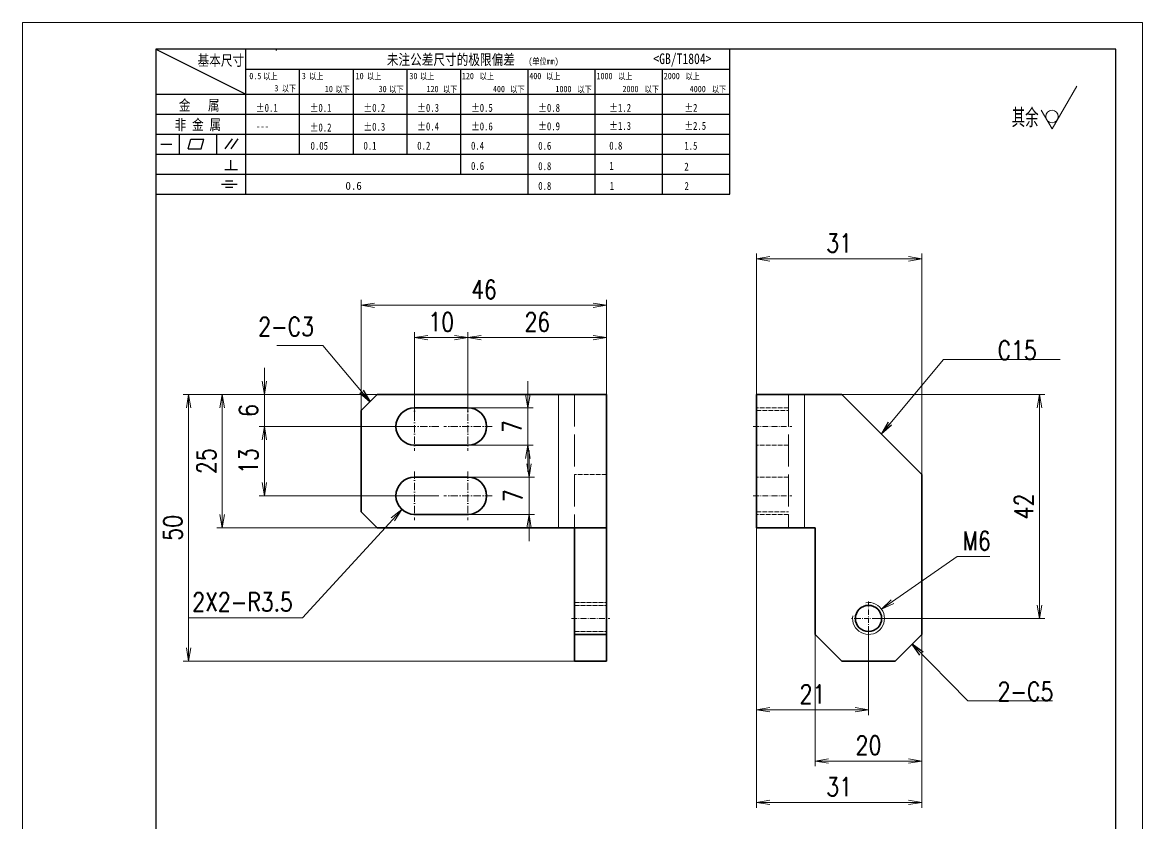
# Model space of a CAD drawing. Header units: millimetres. Extents: x -135448 to 104182, y -50696 to 70200.
# Drawn here: x -135447.8 to -135237.8, y 69343.3 to 69493.5 of the extents above; entities that cross this region are included whole.
import ezdxf

# ---------------------------------------------------------------- set-up
doc = ezdxf.new("R2010")
doc.units = ezdxf.units.MM
doc.header["$LTSCALE"] = 0.5
for name, pattern in [('AM_ISO02W050x2', [3.75, 3, -0.75]), ('AM_ISO08W050x2', [9, 6, -0.75, 1.5, -0.75]), ('DASHDOT', [18.5, 12, -3, 0.5, -3]), ('DASHED', [15, 12, -3]), ('DOT2', [0.125, 0, -0.125])]:
    doc.linetypes.add(name, pattern=pattern)
for name, color, linetype, lineweight in [('中心线', 2, 'AM_ISO08W050x2', 18), ('图框', 7, 'Continuous', 18), ('标注线', 3, 'Continuous', 18), ('虚线', 1, 'AM_ISO02W050x2', 18)]:
    doc.layers.add(name, color=color, linetype=linetype, lineweight=lineweight)
doc.layers.add('图\\M+19E79\\M+195B6\\M+18E9A', color=7, linetype='Continuous')
doc.layers.add('打印-禁用', color=7, linetype='Continuous', lineweight=15, plot=False)
doc.styles.add('DIM', font='romans.shx', dxfattribs={"width": 0.8, "bigfont": 'bigfont.shx'})
doc.styles.add('国标', font='simfang.ttf', dxfattribs={"width": 0.8})
doc.styles.add('机械长仿宋', font='gbenor.shx', dxfattribs={"height": 1, "bigfont": 'gbcbig.shx'})
doc.dimstyles.new('DEH 1-1', dxfattribs={"dimtxt": 3.5, "dimasz": 2.5, "dimexe": 1, "dimexo": 0.625, "dimgap": 1.2, "dimtad": 1, "dimtoh": 1, "dimdsep": 46, "dimtxsty": 'DIM', "dimblk": 'OPEN', "dimcen": 0, "dimclrd": 8, "dimclre": 8, "dimclrt": 2, "dimazin": 2, "dimtfac": 0.5, "dimtmove": 0, "dimatfit": 3, "dimldrblk": 'OPEN', "dimfxl": 0, "dimtolj": 2, "dimlwd": 18, "dimlwe": 18, "dimarcsym": 0})
doc.dimstyles.new('DEH 1-1$0', dxfattribs={"dimtxt": 3.5, "dimasz": 2.5, "dimexe": 1, "dimexo": 0.625, "dimgap": 1.2, "dimtad": 1, "dimzin": 9, "dimdsep": 46, "dimtxsty": 'DIM', "dimblk": 'OPEN', "dimcen": 0, "dimclrd": 8, "dimclre": 8, "dimclrt": 2, "dimazin": 2, "dimtfac": 0.5, "dimtmove": 0, "dimatfit": 3, "dimldrblk": 'OPEN', "dimfxl": 0, "dimtolj": 2, "dimlwd": 18, "dimlwe": 18, "dimarcsym": 0})
doc.dimstyles.new('DEH 1-1$3', dxfattribs={"dimtxt": 3.5, "dimasz": 2.5, "dimexe": 1, "dimexo": 0.625, "dimgap": 1.2, "dimtad": 1, "dimtoh": 1, "dimdsep": 46, "dimtxsty": 'DIM', "dimblk": 'OPEN', "dimcen": 0, "dimclrd": 8, "dimclre": 8, "dimclrt": 2, "dimazin": 2, "dimtfac": 0.5, "dimtofl": 0, "dimtmove": 0, "dimatfit": 3, "dimldrblk": 'OPEN', "dimfxl": 0, "dimtolj": 2, "dimlwd": 18, "dimlwe": 18, "dimarcsym": 0})
doc.dimstyles.new('DEH 1-1$4', dxfattribs={"dimtxt": 3.5, "dimasz": 2.5, "dimexe": 1, "dimexo": 0.625, "dimgap": 1.2, "dimtad": 1, "dimtoh": 1, "dimdsep": 46, "dimtxsty": 'DIM', "dimblk": 'OPEN', "dimcen": 0, "dimclrd": 8, "dimclre": 8, "dimclrt": 2, "dimazin": 2, "dimtfac": 0.5, "dimtofl": 0, "dimtmove": 0, "dimatfit": 3, "dimldrblk": 'OPEN', "dimfxl": 0, "dimtolj": 2, "dimlwd": 18, "dimlwe": 18, "dimarcsym": 0})

# ---------------------------------------------------------------- blocks, each defined once
blk = doc.blocks.new('GZDEH零件A4图框V01版')
at = {"layer": '图\\M+19E79\\M+195B6\\M+18E9A', "linetype": 'Continuous'}
for p, q in [((25, 292), (25, 13.5)), ((205, 292), (25, 292)), ((205, 13.5), (205, 292))]:
    blk.add_line(p, q, dxfattribs=at)
at = {"layer": '图\\M+19E79\\M+195B6\\M+18E9A', "color": 9}
for p, q in [((25, 292), (41.88, 283.54)), ((41.88, 264.79), (41.88, 292)), ((47.66, 291.75), (47.66, 292)), ((132.6, 264.79), (132.6, 292)), ((41.88, 288.22), (132.6, 288.22)), ((51.96, 272.29), (51.96, 288.22)), ((62.04, 272.29), (62.04, 288.22)), ((72.12, 272.29), (72.12, 288.22)), ((82.2, 268.54), (82.2, 288.22)), ((94.8, 264.79), (94.8, 288.22)), ((107.4, 264.79), (107.4, 288.22)), ((120, 264.79), (120, 288.22)), ((25, 283.54), (132.6, 283.54)), ((25, 279.79), (132.6, 279.79)), ((25, 276.04), (132.6, 276.04)), ((29.43, 272.34), (29.43, 276.04)), ((36.42, 272.34), (36.42, 276.04)), ((38.03, 273.3), (39.36, 275.16)), ((39.11, 273.3), (40.45, 275.16)), ((25.94, 274.19), (28, 274.19)), ((31.1, 273.3), (31.58, 275.09)), ((31.1, 273.3), (33.51, 273.3)), ((31.58, 275.09), (33.99, 275.09)), ((33.51, 273.3), (33.99, 275.09)), ((25, 272.29), (132.6, 272.29)), ((39.09, 269.41), (39.09, 271.18)), ((37.93, 269.41), (40.32, 269.41)), ((25, 268.54), (132.6, 268.54)), ((38.08, 267.29), (39.43, 267.29)), ((25, 264.79), (132.6, 264.79)), ((37.3, 266.69), (40.28, 266.69)), ((38.08, 266.09), (39.44, 266.09))]:
    blk.add_line(p, q, dxfattribs=at)
at = {"layer": '打印-禁用', "linetype": 'Continuous'}
for p, q in [((0, 297), (0, 0)), ((210, 297), (0, 297)), ((210, 297), (210, 0))]:
    blk.add_line(p, q, dxfattribs=at)
at = {"layer": '图\\M+19E79\\M+195B6\\M+18E9A', "color": 9, "style": '国标', "width": 0.8}
for s, height, p in [('基本尺寸', 2, (32.84, 288.88)), ('未注公差尺寸的极限偏差', 2, (68.32, 289.02)), ('<GB/T1804>', 2, (118.29, 289.19)), ('30', 1.2, (72.55, 286.35)), ('金   属', 2, (29.33, 280.48)), ('±0.1', 1.5, (43.78, 280.23)), ('±0.1', 1.5, (53.86, 280.23)), ('±0.2', 1.5, (63.94, 280.23)), ('±0.3', 1.5, (74.02, 280.23)), ('±0.5', 1.5, (84.1, 280.23)), ('±0.8', 1.5, (96.7, 280.23)), ('±1.2', 1.5, (110.02, 280.23)), ('±2', 1.5, (124.09, 280.23)), ('非 金 属', 2, (28.53, 276.82)), ('---', 1.5, (43.78, 276.81)), ('±0.2', 1.5, (53.86, 276.54)), ('±0.3', 1.5, (63.94, 276.69)), ('±0.4', 1.5, (74.02, 276.75)), ('±0.6', 1.5, (84.1, 276.75)), ('±0.9', 1.5, (96.7, 276.78)), ('±1.3', 1.5, (110.02, 276.84)), ('±2.5', 1.5, (124.09, 276.85)), ('0.1', 1.5, (63.94, 273.12)), ('0.2', 1.5, (74.02, 273.13)), ('0.4', 1.5, (84.1, 273.13)), ('0.6', 1.5, (96.7, 273.11)), ('0.8', 1.5, (110.02, 273.13)), ('1.5', 1.5, (124.09, 273.12)), ('0.6', 1.5, (84.1, 269.33)), ('0.8', 1.5, (96.7, 269.3)), ('1', 1.5, (110.02, 269.34)), ('2', 1.5, (124.09, 269.2)), ('0.8', 1.5, (96.7, 265.59)), ('1', 1.5, (110.1, 265.6)), ('2', 1.5, (124.13, 265.57))]:
    blk.add_text(s, height=height, dxfattribs=at).set_placement(p)
at = {"layer": '图\\M+19E79\\M+195B6\\M+18E9A', "color": 9, "lineweight": 15, "style": '国标', "width": 0.8}
for s, p in [('0.5', (42.54, 286.35)), ('以上', (45.15, 286.3)), ('3', (52.39, 286.35)), ('以上', (53.76, 286.3)), ('10', (62.47, 286.35)), ('以上', (64.6, 286.3)), ('以上', (74.53, 286.3)), ('120', (82.39, 286.35)), ('以上', (85.72, 286.3)), ('400', (95.03, 286.35)), ('以上', (98.19, 286.3)), ('1000', (107.63, 286.35)), ('以上', (111.67, 286.3)), ('2000', (120.23, 286.35)), ('以上', (124.31, 286.3)), ('3', (47.24, 284.06)), ('以下', (48.61, 284.01)), ('10', (56.7, 283.92)), ('以下', (58.69, 283.87)), ('30', (66.78, 283.92)), ('以下', (68.77, 283.87)), ('120', (75.77, 283.92)), ('以下', (78.85, 283.87)), ('400', (88.21, 283.92)), ('以下', (91.45, 283.87)), ('1000', (99.92, 283.92)), ('以下', (104.05, 283.87)), ('2000', (112.5, 283.92)), ('以下', (116.65, 283.87)), ('4000', (125.1, 283.92)), ('以下', (129.25, 283.87))]:
    blk.add_text(s, height=1.2, dxfattribs=at).set_placement(p)
at = {"layer": '图\\M+19E79\\M+195B6\\M+18E9A', "color": 9, "lineweight": 13, "style": '国标'}
blk.add_text('0.6', height=1.5, dxfattribs=at).set_placement((60.56, 265.61))
at = {"layer": '图\\M+19E79\\M+195B6\\M+18E9A', "color": 9, "lineweight": 15, "insert": (94.85, 290.31), "char_height": 1.2, "width": 8.7957, "attachment_point": 1, "style": '国标'}
blk.add_mtext('(单位mm)', dxfattribs=at)
at = {"layer": '图\\M+19E79\\M+195B6\\M+18E9A', "color": 9, "insert": (54.02, 273.09), "char_height": 1.5, "width": 5.1982, "attachment_point": 7, "style": '国标'}
blk.add_mtext('0.05', dxfattribs=at)
blk = doc.blocks.new('DEH A4')
at = {"layer": '图框'}
blk.add_blockref('GZDEH零件A4图框V01版', (0, 0), dxfattribs=at)
blk = doc.blocks.new('FINISHER_NON')
at = {"layer": '标注线'}
for p, q in [((0, 0), (4.62, 8)), ((-2.02, 3.5), (0, 0))]:
    blk.add_line(p, q, dxfattribs=at)
blk.add_circle((0, 2.33), 1.17, dxfattribs=at)
blk = doc.blocks.new('其余不去材料')
at = {"layer": '标注线'}
blk.add_blockref('FINISHER_NON', (0, 0), dxfattribs=at)
at = {"layer": '标注线', "color": 7, "linetype": 'DOT2', "style": '机械长仿宋'}
blk.add_text('其余', height=3.5, dxfattribs=at).set_placement((-7.56, 0.3))
blk = doc.blocks.new('_Open')
at = {"color": 0, "linetype": 'ByBlock', "lineweight": -2}
for p, q in [((-1, 0.167), (0, 0)), ((-1, -0.167), (0, 0)), ((0, 0), (-1, 0))]:
    blk.add_line(p, q, dxfattribs=at)
blk = doc.blocks.new('*D20')
at = {"layer": 'Defpoints', "color": 0, "transparency": 16777216}
for p in [(-135338.28, 69440.5), (-135384.28, 69417.23), (-135338.28, 69417.23)]:
    blk.add_point(p, dxfattribs=at)
at = {"layer": '标注线', "color": 8, "lineweight": 18, "transparency": 16777216}
for p, q in [((-135384.28, 69417.86), (-135384.28, 69441.5)), ((-135338.28, 69417.86), (-135338.28, 69441.5)), ((-135381.78, 69440.5), (-135340.78, 69440.5))]:
    blk.add_line(p, q, dxfattribs=at)
at = {"layer": '标注线', "color": 8, "lineweight": 18, "transparency": 16777216, "xscale": 2.5, "yscale": 2.5, "zscale": 2.5, "rotation": 180}
blk.add_blockref('_Open', (-135384.28, 69440.5), dxfattribs=at)
at = {"layer": '标注线', "color": 8, "lineweight": 18, "transparency": 16777216, "xscale": 2.5, "yscale": 2.5, "zscale": 2.5}
blk.add_blockref('_Open', (-135338.28, 69440.5), dxfattribs=at)
at = {"layer": '标注线', "color": 2, "transparency": 16777216, "insert": (-135361.28, 69443.45), "char_height": 3.5, "attachment_point": 5, "style": 'DIM'}
blk.add_mtext('\\A2;46', dxfattribs=at)
blk = doc.blocks.new('*D21')
at = {"layer": 'Defpoints', "color": 0, "transparency": 16777216}
for p in [(-135378.21, 69423.77), (-135416.65, 69373.77), (-135342.32, 69373.77)]:
    blk.add_point(p, dxfattribs=at)
at = {"layer": '标注线', "color": 8, "lineweight": 18, "transparency": 16777216}
for p, q in [((-135378.84, 69423.77), (-135417.65, 69423.77)), ((-135416.65, 69421.27), (-135416.65, 69376.27)), ((-135342.94, 69373.77), (-135417.65, 69373.77))]:
    blk.add_line(p, q, dxfattribs=at)
at = {"layer": '标注线', "color": 8, "lineweight": 18, "transparency": 16777216, "xscale": 2.5, "yscale": 2.5, "zscale": 2.5}
for p, rotation in [((-135416.65, 69423.77), 90), ((-135416.65, 69373.77), 270)]:
    blk.add_blockref('_Open', p, dxfattribs=dict(at, rotation=rotation))
at = {"layer": '标注线', "color": 2, "transparency": 16777216, "insert": (-135419.6, 69398.77), "char_height": 3.5, "attachment_point": 5, "rotation": 90, "style": 'DIM'}
blk.add_mtext('\\A2;50', dxfattribs=at)
blk = doc.blocks.new('*D22')
at = {"layer": 'Defpoints', "color": 0, "transparency": 16777216}
for p in [(-135390.97, 69423.77), (-135410.36, 69398.77), (-135378.85, 69398.77)]:
    blk.add_point(p, dxfattribs=at)
at = {"layer": '标注线', "color": 8, "lineweight": 18, "transparency": 16777216}
for p, q in [((-135391.6, 69423.77), (-135411.36, 69423.77)), ((-135410.36, 69421.27), (-135410.36, 69401.27)), ((-135379.47, 69398.77), (-135411.36, 69398.77))]:
    blk.add_line(p, q, dxfattribs=at)
at = {"layer": '标注线', "color": 8, "lineweight": 18, "transparency": 16777216, "xscale": 2.5, "yscale": 2.5, "zscale": 2.5}
for p, rotation in [((-135410.36, 69423.77), 90), ((-135410.36, 69398.77), 270)]:
    blk.add_blockref('_Open', p, dxfattribs=dict(at, rotation=rotation))
at = {"layer": '标注线', "color": 2, "transparency": 16777216, "insert": (-135413.31, 69411.27), "char_height": 3.5, "attachment_point": 5, "rotation": 90, "style": 'DIM'}
blk.add_mtext('\\A2;25', dxfattribs=at)
blk = doc.blocks.new('*D23')
at = {"layer": 'Defpoints', "color": 0, "transparency": 16777216}
for p in [(-135402.45, 69423.77), (-135391.6, 69423.77), (-135374.28, 69417.77)]:
    blk.add_point(p, dxfattribs=at)
at = {"layer": '标注线', "color": 8, "lineweight": 18, "transparency": 16777216}
for p, q in [((-135402.45, 69426.27), (-135402.45, 69428.77)), ((-135392.22, 69423.77), (-135403.45, 69423.77)), ((-135402.45, 69417.77), (-135402.45, 69423.77)), ((-135374.91, 69417.77), (-135403.45, 69417.77)), ((-135402.45, 69415.27), (-135402.45, 69412.77))]:
    blk.add_line(p, q, dxfattribs=at)
at = {"layer": '标注线', "color": 8, "lineweight": 18, "transparency": 16777216, "xscale": 2.5, "yscale": 2.5, "zscale": 2.5}
for p, rotation in [((-135402.45, 69423.77), 270), ((-135402.45, 69417.77), 90)]:
    blk.add_blockref('_Open', p, dxfattribs=dict(at, rotation=rotation))
at = {"layer": '标注线', "color": 2, "transparency": 16777216, "insert": (-135405.4, 69420.77), "char_height": 3.5, "attachment_point": 5, "rotation": 90, "style": 'DIM'}
blk.add_mtext('\\A2;6', dxfattribs=at)
blk = doc.blocks.new('*D24')
at = {"layer": 'Defpoints', "color": 0, "transparency": 16777216}
for p in [(-135401.23, 69417.77), (-135402.45, 69404.77), (-135369.73, 69404.77)]:
    blk.add_point(p, dxfattribs=at)
at = {"layer": '标注线', "color": 8, "lineweight": 18, "transparency": 16777216}
for p, q in [((-135401.86, 69417.77), (-135403.45, 69417.77)), ((-135402.45, 69415.27), (-135402.45, 69407.27)), ((-135370.36, 69404.77), (-135403.45, 69404.77))]:
    blk.add_line(p, q, dxfattribs=at)
at = {"layer": '标注线', "color": 8, "lineweight": 18, "transparency": 16777216, "xscale": 2.5, "yscale": 2.5, "zscale": 2.5}
for p, rotation in [((-135402.45, 69417.77), 90), ((-135402.45, 69404.77), 270)]:
    blk.add_blockref('_Open', p, dxfattribs=dict(at, rotation=rotation))
at = {"layer": '标注线', "color": 2, "transparency": 16777216, "insert": (-135405.4, 69411.27), "char_height": 3.5, "attachment_point": 5, "rotation": 90, "style": 'DIM'}
blk.add_mtext('\\A2;13', dxfattribs=at)
blk = doc.blocks.new('*D25')
at = {"layer": 'Defpoints', "color": 0, "transparency": 16777216}
for p in [(-135338.28, 69434.43), (-135338.28, 69429.8), (-135364.28, 69419.78)]:
    blk.add_point(p, dxfattribs=at)
at = {"layer": '标注线', "color": 8, "lineweight": 18, "transparency": 16777216}
for p, q in [((-135364.28, 69420.4), (-135364.28, 69435.43)), ((-135361.78, 69434.43), (-135340.78, 69434.43)), ((-135338.28, 69430.43), (-135338.28, 69435.43))]:
    blk.add_line(p, q, dxfattribs=at)
at = {"layer": '标注线', "color": 8, "lineweight": 18, "transparency": 16777216, "xscale": 2.5, "yscale": 2.5, "zscale": 2.5, "rotation": 180}
blk.add_blockref('_Open', (-135364.28, 69434.43), dxfattribs=at)
at = {"layer": '标注线', "color": 8, "lineweight": 18, "transparency": 16777216, "xscale": 2.5, "yscale": 2.5, "zscale": 2.5}
blk.add_blockref('_Open', (-135338.28, 69434.43), dxfattribs=at)
at = {"layer": '标注线', "color": 2, "transparency": 16777216, "insert": (-135351.28, 69437.38), "char_height": 3.5, "attachment_point": 5, "style": 'DIM'}
blk.add_mtext('\\A2;26', dxfattribs=at)
blk = doc.blocks.new('*D26')
at = {"layer": 'Defpoints', "color": 0, "transparency": 16777216}
for p in [(-135374.28, 69434.43), (-135364.28, 69429.58), (-135374.28, 69419.11)]:
    blk.add_point(p, dxfattribs=at)
at = {"layer": '标注线', "color": 8, "lineweight": 18, "transparency": 16777216}
for p, q in [((-135374.28, 69419.74), (-135374.28, 69435.43)), ((-135366.78, 69434.43), (-135371.78, 69434.43)), ((-135364.28, 69430.21), (-135364.28, 69435.43))]:
    blk.add_line(p, q, dxfattribs=at)
at = {"layer": '标注线', "color": 8, "lineweight": 18, "transparency": 16777216, "xscale": 2.5, "yscale": 2.5, "zscale": 2.5, "rotation": 180}
blk.add_blockref('_Open', (-135374.28, 69434.43), dxfattribs=at)
at = {"layer": '标注线', "color": 8, "lineweight": 18, "transparency": 16777216, "xscale": 2.5, "yscale": 2.5, "zscale": 2.5}
blk.add_blockref('_Open', (-135364.28, 69434.43), dxfattribs=at)
at = {"layer": '标注线', "color": 2, "transparency": 16777216, "insert": (-135369.28, 69437.38), "char_height": 3.5, "attachment_point": 5, "style": 'DIM'}
blk.add_mtext('\\A2;10', dxfattribs=at)
blk = doc.blocks.new('*D27')
at = {"layer": 'Defpoints', "color": 0, "transparency": 16777216}
for p in [(-135367.27, 69421.27), (-135367.27, 69414.27), (-135353.05, 69414.27)]:
    blk.add_point(p, dxfattribs=at)
at = {"layer": '标注线', "color": 8, "lineweight": 18, "transparency": 16777216}
for p, q in [((-135353.05, 69423.77), (-135353.05, 69426.27)), ((-135366.65, 69421.27), (-135352.05, 69421.27)), ((-135353.05, 69421.27), (-135353.05, 69414.27)), ((-135366.65, 69414.27), (-135352.05, 69414.27)), ((-135353.05, 69411.77), (-135353.05, 69409.27))]:
    blk.add_line(p, q, dxfattribs=at)
at = {"layer": '标注线', "color": 8, "lineweight": 18, "transparency": 16777216, "xscale": 2.5, "yscale": 2.5, "zscale": 2.5}
for p, rotation in [((-135353.05, 69421.27), 270), ((-135353.05, 69414.27), 90)]:
    blk.add_blockref('_Open', p, dxfattribs=dict(at, rotation=rotation))
at = {"layer": '标注线', "color": 2, "transparency": 16777216, "insert": (-135356, 69417.77), "char_height": 3.5, "attachment_point": 5, "rotation": 90, "style": 'DIM'}
blk.add_mtext('\\A2;7', dxfattribs=at)
blk = doc.blocks.new('*D28')
at = {"layer": 'Defpoints', "color": 0, "transparency": 16777216}
for p in [(-135368.93, 69408.27), (-135368.93, 69401.27), (-135352.83, 69401.27)]:
    blk.add_point(p, dxfattribs=at)
at = {"layer": '标注线', "color": 8, "lineweight": 18, "transparency": 16777216}
for p, q in [((-135352.83, 69410.77), (-135352.83, 69413.27)), ((-135368.3, 69408.27), (-135351.83, 69408.27)), ((-135352.83, 69408.27), (-135352.83, 69401.27)), ((-135368.3, 69401.27), (-135351.83, 69401.27)), ((-135352.83, 69398.77), (-135352.83, 69396.27))]:
    blk.add_line(p, q, dxfattribs=at)
at = {"layer": '标注线', "color": 8, "lineweight": 18, "transparency": 16777216, "xscale": 2.5, "yscale": 2.5, "zscale": 2.5}
for p, rotation in [((-135352.83, 69408.27), 270), ((-135352.83, 69401.27), 90)]:
    blk.add_blockref('_Open', p, dxfattribs=dict(at, rotation=rotation))
at = {"layer": '标注线', "color": 2, "transparency": 16777216, "insert": (-135355.78, 69404.77), "char_height": 3.5, "attachment_point": 5, "rotation": 90, "style": 'DIM'}
blk.add_mtext('\\A2;7', dxfattribs=at)
blk = doc.blocks.new('*D29')
at = {"layer": 'Defpoints', "color": 0, "transparency": 16777216}
for p in [(-135374.28, 69404.77), (-135376.65, 69402.19)]:
    blk.add_point(p, dxfattribs=at)
at = {"layer": '标注线', "color": 8, "lineweight": 18, "transparency": 16777216}
for p, q in [((-135395.27, 69381.91), (-135378.34, 69400.35)), ((-135416.61, 69381.91), (-135395.27, 69381.91))]:
    blk.add_line(p, q, dxfattribs=at)
at = {"layer": '标注线', "color": 8, "lineweight": 18, "transparency": 16777216, "xscale": 2.5, "yscale": 2.5, "zscale": 2.5, "rotation": 47.43857824584007}
blk.add_blockref('_Open', (-135376.65, 69402.19), dxfattribs=at)
at = {"layer": '标注线', "color": 2, "transparency": 16777216, "insert": (-135406.54, 69384.86), "char_height": 3.5, "attachment_point": 5, "style": 'DIM'}
blk.add_mtext('\\A2;{\\Fromans,bigfont|c134;2X2-}R3.5', dxfattribs=at)
blk = doc.blocks.new('*D30')
at = {"layer": 'Defpoints', "color": 0, "transparency": 16777216}
for p in [(-135279.19, 69449.21), (-135310.19, 69421.27), (-135279.19, 69404.43)]:
    blk.add_point(p, dxfattribs=at)
at = {"layer": '标注线', "color": 8, "lineweight": 18, "transparency": 16777216}
for p, q in [((-135310.19, 69421.9), (-135310.19, 69450.21)), ((-135307.69, 69449.21), (-135281.69, 69449.21)), ((-135279.19, 69405.06), (-135279.19, 69450.21))]:
    blk.add_line(p, q, dxfattribs=at)
at = {"layer": '标注线', "color": 8, "lineweight": 18, "transparency": 16777216, "xscale": 2.5, "yscale": 2.5, "zscale": 2.5, "rotation": 180}
blk.add_blockref('_Open', (-135310.19, 69449.21), dxfattribs=at)
at = {"layer": '标注线', "color": 8, "lineweight": 18, "transparency": 16777216, "xscale": 2.5, "yscale": 2.5, "zscale": 2.5}
blk.add_blockref('_Open', (-135279.19, 69449.21), dxfattribs=at)
at = {"layer": '标注线', "color": 2, "transparency": 16777216, "insert": (-135294.69, 69452.16), "char_height": 3.5, "attachment_point": 5, "style": 'DIM'}
blk.add_mtext('\\A2;31', dxfattribs=at)
blk = doc.blocks.new('*D31')
at = {"layer": 'Defpoints', "color": 0, "transparency": 16777216}
for p in [(-135307.04, 69423.77), (-135288.34, 69381.77), (-135257.14, 69381.77)]:
    blk.add_point(p, dxfattribs=at)
at = {"layer": '标注线', "color": 8, "lineweight": 18, "transparency": 16777216}
for p, q in [((-135306.41, 69423.77), (-135256.14, 69423.77)), ((-135257.14, 69421.27), (-135257.14, 69384.27)), ((-135287.72, 69381.77), (-135256.14, 69381.77))]:
    blk.add_line(p, q, dxfattribs=at)
at = {"layer": '标注线', "color": 8, "lineweight": 18, "transparency": 16777216, "xscale": 2.5, "yscale": 2.5, "zscale": 2.5}
for p, rotation in [((-135257.14, 69423.77), 90), ((-135257.14, 69381.77), 270)]:
    blk.add_blockref('_Open', p, dxfattribs=dict(at, rotation=rotation))
at = {"layer": '标注线', "color": 2, "transparency": 16777216, "insert": (-135260.09, 69402.77), "char_height": 3.5, "attachment_point": 5, "rotation": 90, "style": 'DIM'}
blk.add_mtext('\\A2;42', dxfattribs=at)
blk = doc.blocks.new('*D32')
at = {"layer": 'Defpoints', "color": 0, "transparency": 16777216}
for p in [(-135310.19, 69400.17), (-135289.19, 69380.31), (-135310.19, 69364.65)]:
    blk.add_point(p, dxfattribs=at)
at = {"layer": '标注线', "color": 8, "lineweight": 18, "transparency": 16777216}
for p, q in [((-135310.19, 69399.54), (-135310.19, 69363.65)), ((-135289.19, 69379.68), (-135289.19, 69363.65)), ((-135291.69, 69364.65), (-135307.69, 69364.65))]:
    blk.add_line(p, q, dxfattribs=at)
at = {"layer": '标注线', "color": 8, "lineweight": 18, "transparency": 16777216, "xscale": 2.5, "yscale": 2.5, "zscale": 2.5, "rotation": 180}
blk.add_blockref('_Open', (-135310.19, 69364.65), dxfattribs=at)
at = {"layer": '标注线', "color": 8, "lineweight": 18, "transparency": 16777216, "xscale": 2.5, "yscale": 2.5, "zscale": 2.5}
blk.add_blockref('_Open', (-135289.19, 69364.65), dxfattribs=at)
at = {"layer": '标注线', "color": 2, "transparency": 16777216, "insert": (-135299.69, 69367.6), "char_height": 3.5, "attachment_point": 5, "style": 'DIM'}
blk.add_mtext('\\A2;21', dxfattribs=at)
blk = doc.blocks.new('*D33')
at = {"layer": 'Defpoints', "color": 0, "transparency": 16777216}
for p in [(-135310.19, 69388.89), (-135279.19, 69388.89), (-135310.19, 69347.27)]:
    blk.add_point(p, dxfattribs=at)
at = {"layer": '标注线', "color": 8, "lineweight": 18, "transparency": 16777216}
for p, q in [((-135310.19, 69388.26), (-135310.19, 69346.27)), ((-135279.19, 69388.26), (-135279.19, 69346.27)), ((-135281.69, 69347.27), (-135307.69, 69347.27))]:
    blk.add_line(p, q, dxfattribs=at)
at = {"layer": '标注线', "color": 8, "lineweight": 18, "transparency": 16777216, "xscale": 2.5, "yscale": 2.5, "zscale": 2.5, "rotation": 180}
blk.add_blockref('_Open', (-135310.19, 69347.27), dxfattribs=at)
at = {"layer": '标注线', "color": 8, "lineweight": 18, "transparency": 16777216, "xscale": 2.5, "yscale": 2.5, "zscale": 2.5}
blk.add_blockref('_Open', (-135279.19, 69347.27), dxfattribs=at)
at = {"layer": '标注线', "color": 2, "transparency": 16777216, "insert": (-135294.69, 69350.22), "char_height": 3.5, "attachment_point": 5, "style": 'DIM'}
blk.add_mtext('\\A2;31', dxfattribs=at)
blk = doc.blocks.new('*D34')
at = {"layer": 'Defpoints', "color": 0, "transparency": 16777216}
for p in [(-135279.19, 69388.26), (-135299.19, 69386.12), (-135279.19, 69355.04)]:
    blk.add_point(p, dxfattribs=at)
at = {"layer": '标注线', "color": 8, "lineweight": 18, "transparency": 16777216}
for p, q in [((-135279.19, 69387.64), (-135279.19, 69354.04)), ((-135299.19, 69385.5), (-135299.19, 69354.04)), ((-135296.69, 69355.04), (-135281.69, 69355.04))]:
    blk.add_line(p, q, dxfattribs=at)
at = {"layer": '标注线', "color": 8, "lineweight": 18, "transparency": 16777216, "xscale": 2.5, "yscale": 2.5, "zscale": 2.5, "rotation": 180}
blk.add_blockref('_Open', (-135299.19, 69355.04), dxfattribs=at)
at = {"layer": '标注线', "color": 8, "lineweight": 18, "transparency": 16777216, "xscale": 2.5, "yscale": 2.5, "zscale": 2.5}
blk.add_blockref('_Open', (-135279.19, 69355.04), dxfattribs=at)
at = {"layer": '标注线', "color": 2, "transparency": 16777216, "insert": (-135289.19, 69357.99), "char_height": 3.5, "attachment_point": 5, "style": 'DIM'}
blk.add_mtext('\\A2;20', dxfattribs=at)
blk = doc.blocks.new('*D35')
at = {"layer": 'Defpoints', "color": 0, "transparency": 16777216}
for p in [(-135286.73, 69383.49), (-135291.65, 69380.05)]:
    blk.add_point(p, dxfattribs=at)
at = {"layer": '标注线', "color": 8, "lineweight": 18, "transparency": 16777216}
for p, q in [((-135272.6, 69393.39), (-135284.68, 69384.93)), ((-135266.46, 69393.39), (-135272.6, 69393.39))]:
    blk.add_line(p, q, dxfattribs=at)
at = {"layer": '标注线', "color": 8, "lineweight": 18, "transparency": 16777216, "xscale": 2.5, "yscale": 2.5, "zscale": 2.5, "rotation": 214.9985279407355}
blk.add_blockref('_Open', (-135286.73, 69383.49), dxfattribs=at)
at = {"layer": '标注线', "color": 2, "transparency": 16777216, "insert": (-135268.93, 69396.34), "char_height": 3.5, "attachment_point": 5, "style": 'DIM'}
blk.add_mtext('\\A2;M6', dxfattribs=at)

msp = doc.modelspace()

# ---------------------------------------------------------------- linework, layer by layer
at = {"color": 7, "lineweight": 35, "ltscale": 0.106066}
for p, q in [((-135384.281, 69420.772), (-135381.281, 69423.772)), ((-135384.281, 69401.772), (-135381.281, 69398.772))]:
    msp.add_line(p, q, dxfattribs=at)
at = {"color": 7, "lineweight": 35}
for p, q in [((-135381.281, 69423.772), (-135347.281, 69423.772)), ((-135338.281, 69423.772), (-135338.281, 69398.772)), ((-135310.189, 69423.772), (-135310.189, 69398.772)), ((-135279.189, 69408.772), (-135294.189, 69423.772)), ((-135279.189, 69408.772), (-135279.189, 69378.772)), ((-135381.281, 69398.772), (-135347.281, 69398.772))]:
    msp.add_line(p, q, dxfattribs=at)
at = {"color": 7, "lineweight": 35, "ltscale": 0.225}
for p, q in [((-135338.281, 69423.772), (-135347.281, 69423.772)), ((-135301.189, 69423.772), (-135310.189, 69423.772)), ((-135338.281, 69398.772), (-135347.281, 69398.772)), ((-135301.189, 69398.772), (-135310.189, 69398.772))]:
    msp.add_line(p, q, dxfattribs=at)
at = {"color": 7, "lineweight": 13}
for p, q in [((-135347.281, 69423.772), (-135347.281, 69398.772)), ((-135301.189, 69423.772), (-135301.189, 69398.772))]:
    msp.add_line(p, q, dxfattribs=at)
at = {"color": 7, "lineweight": 35, "ltscale": 0.175}
msp.add_line((-135301.189, 69423.772), (-135294.189, 69423.772), dxfattribs=at)
at = {"color": 7, "lineweight": 35, "ltscale": 0.475}
msp.add_line((-135384.281, 69420.772), (-135384.281, 69401.772), dxfattribs=at)
at = {"color": 7, "lineweight": 35, "ltscale": 0.25}
for p, q in [((-135364.281, 69421.272), (-135374.281, 69421.272)), ((-135374.281, 69414.272), (-135364.281, 69414.272)), ((-135364.281, 69408.272), (-135374.281, 69408.272)), ((-135374.281, 69401.272), (-135364.281, 69401.272)), ((-135284.189, 69373.772), (-135294.189, 69373.772))]:
    msp.add_line(p, q, dxfattribs=at)
at = {"color": 7, "lineweight": 35, "ltscale": 0.5}
for p, q in [((-135344.281, 69398.772), (-135344.281, 69378.772)), ((-135338.281, 69398.772), (-135338.281, 69378.772)), ((-135299.189, 69398.772), (-135299.189, 69378.772))]:
    msp.add_line(p, q, dxfattribs=at)
at = {"color": 7, "lineweight": 35, "ltscale": 0.05}
msp.add_line((-135301.189, 69398.772), (-135299.189, 69398.772), dxfattribs=at)
at = {"color": 7, "lineweight": 35, "ltscale": 0.15}
for p, q in [((-135344.281, 69378.772), (-135338.281, 69378.772)), ((-135344.281, 69373.772), (-135338.281, 69373.772))]:
    msp.add_line(p, q, dxfattribs=at)
at = {"color": 7, "lineweight": 35, "ltscale": 0.125}
for p, q in [((-135344.281, 69373.772), (-135344.281, 69378.772)), ((-135338.281, 69373.772), (-135338.281, 69378.772))]:
    msp.add_line(p, q, dxfattribs=at)
at = {"color": 7, "lineweight": 35, "ltscale": 0.176777}
for p, q in [((-135294.189, 69373.772), (-135299.189, 69378.772)), ((-135284.189, 69373.772), (-135279.189, 69378.772))]:
    msp.add_line(p, q, dxfattribs=at)
at = {"color": 7, "lineweight": 35}
msp.add_circle((-135289.189, 69381.772), 2.458, dxfattribs=at)
for centre, start, end in [((-135374.281, 69417.772), 90, 270), ((-135364.281, 69417.772), 270, 90), ((-135374.281, 69404.772), 90, 270), ((-135364.281, 69404.772), 270, 90)]:
    msp.add_arc(centre, 3.5, start, end, dxfattribs=at)
at = {"color": 7, "lineweight": 13}
msp.add_arc((-135289.189, 69381.772), 3, 169.99999, 100.00001, dxfattribs=at)
at = {"layer": '中心线', "linetype": 'DASHDOT', "lineweight": 13, "ltscale": 0.2275}
for p, q in [((-135374.281, 69422.322), (-135374.281, 69413.222)), ((-135364.281, 69422.322), (-135364.281, 69413.222)), ((-135369.731, 69417.772), (-135378.831, 69417.772)), ((-135359.731, 69417.772), (-135368.831, 69417.772)), ((-135374.281, 69409.322), (-135374.281, 69400.222)), ((-135364.281, 69409.322), (-135364.281, 69400.222)), ((-135369.731, 69404.772), (-135378.831, 69404.772)), ((-135359.731, 69404.772), (-135368.831, 69404.772))]:
    msp.add_line(p, q, dxfattribs=at)
at = {"layer": '中心线', "linetype": 'DASHDOT', "lineweight": 13, "ltscale": 0.18}
for p, q in [((-135310.789, 69417.772), (-135303.589, 69417.772)), ((-135310.789, 69404.772), (-135303.589, 69404.772)), ((-135344.881, 69381.772), (-135337.681, 69381.772))]:
    msp.add_line(p, q, dxfattribs=at)
at = {"layer": '中心线', "linetype": 'DASHDOT', "lineweight": 13, "ltscale": 0.159802}
msp.add_line((-135289.189, 69384.968), (-135289.189, 69378.576), dxfattribs=at)
at = {"layer": '中心线', "linetype": 'DASHDOT', "lineweight": 13, "ltscale": 0.159803}
msp.add_line((-135285.993, 69381.772), (-135292.385, 69381.772), dxfattribs=at)
at = {"layer": '虚线', "color": 1, "linetype": 'DASHED', "lineweight": 13}
for p, q in [((-135347.281, 69423.772), (-135347.281, 69398.772)), ((-135344.281, 69423.772), (-135344.281, 69398.772)), ((-135304.189, 69423.772), (-135304.189, 69398.772)), ((-135301.189, 69423.772), (-135301.189, 69398.772))]:
    msp.add_line(p, q, dxfattribs=at)
at = {"layer": '虚线', "color": 1, "linetype": 'DASHED', "lineweight": 13, "ltscale": 0.15}
for p, q in [((-135304.189, 69421.272), (-135310.189, 69421.272)), ((-135310.189, 69420.772), (-135304.189, 69420.772)), ((-135304.189, 69414.272), (-135310.189, 69414.272)), ((-135338.281, 69408.772), (-135344.281, 69408.772)), ((-135304.189, 69408.272), (-135310.189, 69408.272)), ((-135310.189, 69401.772), (-135304.189, 69401.772)), ((-135304.189, 69401.272), (-135310.189, 69401.272)), ((-135344.281, 69384.772), (-135338.281, 69384.772)), ((-135344.281, 69384.23), (-135338.281, 69384.23)), ((-135344.281, 69379.313), (-135338.281, 69379.313)), ((-135344.281, 69378.772), (-135338.281, 69378.772)), ((-135344.281, 69378.772), (-135338.281, 69378.772))]:
    msp.add_line(p, q, dxfattribs=at)

# ---------------------------------------------------------------- block references
at = {"layer": '图框'}
msp.add_blockref('DEH A4', (-135447.807, 69196.548), dxfattribs=at)
at = {"layer": '标注线'}
msp.add_blockref('其余不去材料', (-135254.777, 69473.584), dxfattribs=at)

# ---------------------------------------------------------------- texts
at = {"layer": '标注线', "color": 2, "char_height": 3.5, "attachment_point": 7, "style": 'DIM'}
for s, insert in [('\\A2;{\\Fromans,bigfont|c134;2-C3}', (-135403.598, 69434.753)), ('\\A2;{\\Fromans,bigfont|c134;C15}', (-135264.99, 69430.314)), ('\\A2;{\\Fromans,bigfont|c134;2-C5}', (-135264.99, 69366.328))]:
    msp.add_mtext(s, dxfattribs=dict(at, insert=insert))

# ---------------------------------------------------------------- dimensions: what is measured, and where the dimension line sits
at = {"layer": '标注线'}
for base, p1, p2, picture, middle in [((-135279.189, 69449.208), (-135310.189, 69421.272), (-135279.189, 69404.431), '*D30', (-135294.689, 69452.158)), ((-135338.281, 69440.503), (-135384.281, 69417.23), (-135338.281, 69417.23), '*D20', (-135361.281, 69443.453)), ((-135374.281, 69434.43), (-135364.281, 69429.581), (-135374.281, 69419.114), '*D26', (-135369.281, 69437.38)), ((-135338.281, 69434.43), (-135364.281, 69419.775), (-135338.281, 69429.802), '*D25', (-135351.281, 69437.38)), ((-135310.189, 69364.648), (-135289.189, 69380.31), (-135310.189, 69400.167), '*D32', (-135299.689, 69367.598)), ((-135310.189, 69347.27), (-135279.189, 69388.888), (-135310.189, 69388.888), '*D33', (-135294.689, 69350.22)), ((-135279.189, 69355.041), (-135299.189, 69386.125), (-135279.189, 69388.263), '*D34', (-135289.189, 69357.991))]:
    dim = msp.add_linear_dim(base=base, p1=p1, p2=p2, dimstyle='DEH 1-1$0', dxfattribs=at)
    dim.commit()
    dim.dimension.update_dxf_attribs({"geometry": picture, "text_midpoint": middle})
for base, p1, p2, picture, middle in [((-135402.446, 69423.772), (-135374.281, 69417.772), (-135391.597, 69423.772), '*D23', (-135405.396, 69420.772)), ((-135353.048, 69414.272), (-135367.272, 69421.272), (-135367.272, 69414.272), '*D27', (-135355.998, 69417.772)), ((-135257.136, 69381.772), (-135307.036, 69423.772), (-135288.344, 69381.772), '*D31', (-135260.086, 69402.772)), ((-135402.446, 69404.772), (-135401.233, 69417.772), (-135369.731, 69404.772), '*D24', (-135405.396, 69411.272)), ((-135352.828, 69401.272), (-135368.926, 69408.272), (-135368.926, 69401.272), '*D28', (-135355.778, 69404.772))]:
    dim = msp.add_linear_dim(base=base, p1=p1, p2=p2, angle=90, dimstyle='DEH 1-1$0', dxfattribs=at)
    dim.commit()
    dim.dimension.update_dxf_attribs({"geometry": picture, "text_midpoint": middle})
for base, p1, p2, picture, middle in [((-135416.65, 69373.772), (-135378.211, 69423.772), (-135342.319, 69373.772), '*D21', (-135416.65, 69398.772)), ((-135410.36, 69398.772), (-135390.972, 69423.772), (-135378.849, 69398.772), '*D22', (-135410.36, 69411.272))]:
    dim = msp.add_linear_dim(base=base, p1=p1, p2=p2, angle=90, dimstyle='DEH 1-1$0', dxfattribs=at)
    dim.commit()
    dim.dimension.update_dxf_attribs({"geometry": picture, "text_midpoint": middle, "dimtype": 160})
dim = msp.add_radius_dim(center=(-135374.281, 69404.772), mpoint=(-135376.648, 69402.194), text='{\\Fromans,bigfont|c134;2X2-}<>', dimstyle='DEH 1-1$4', dxfattribs=at)
dim.commit()
dim.dimension.update_dxf_attribs({"geometry": '*D29', "text_midpoint": (-135406.539, 69381.913), "dimtype": 164})
dim = msp.add_diameter_dim_2p(p1=(-135291.646, 69380.051), p2=(-135286.731, 69383.493), dimstyle='DEH 1-1$3', override={"dimpost": 'M<>'}, dxfattribs=at)
dim.commit()
dim.dimension.update_dxf_attribs({"geometry": '*D35', "text_midpoint": (-135268.93, 69393.389), "dimtype": 163})

# ---------------------------------------------------------------- leaders
for points in [[(-135382.641, 69422.411), (-135391.511, 69432.988), (-135400.086, 69432.988)], [(-135286.783, 69416.366), (-135275.156, 69430.314), (-135253.27, 69430.314)], [(-135281.007, 69376.953), (-135270.564, 69366.328), (-135254.686, 69366.328)]]:
    msp.add_leader(points, dimstyle='DEH 1-1', override={"dimgap": 1.2, "dimtad": 1}, dxfattribs=at)

doc.saveas('drawing.dxf')
